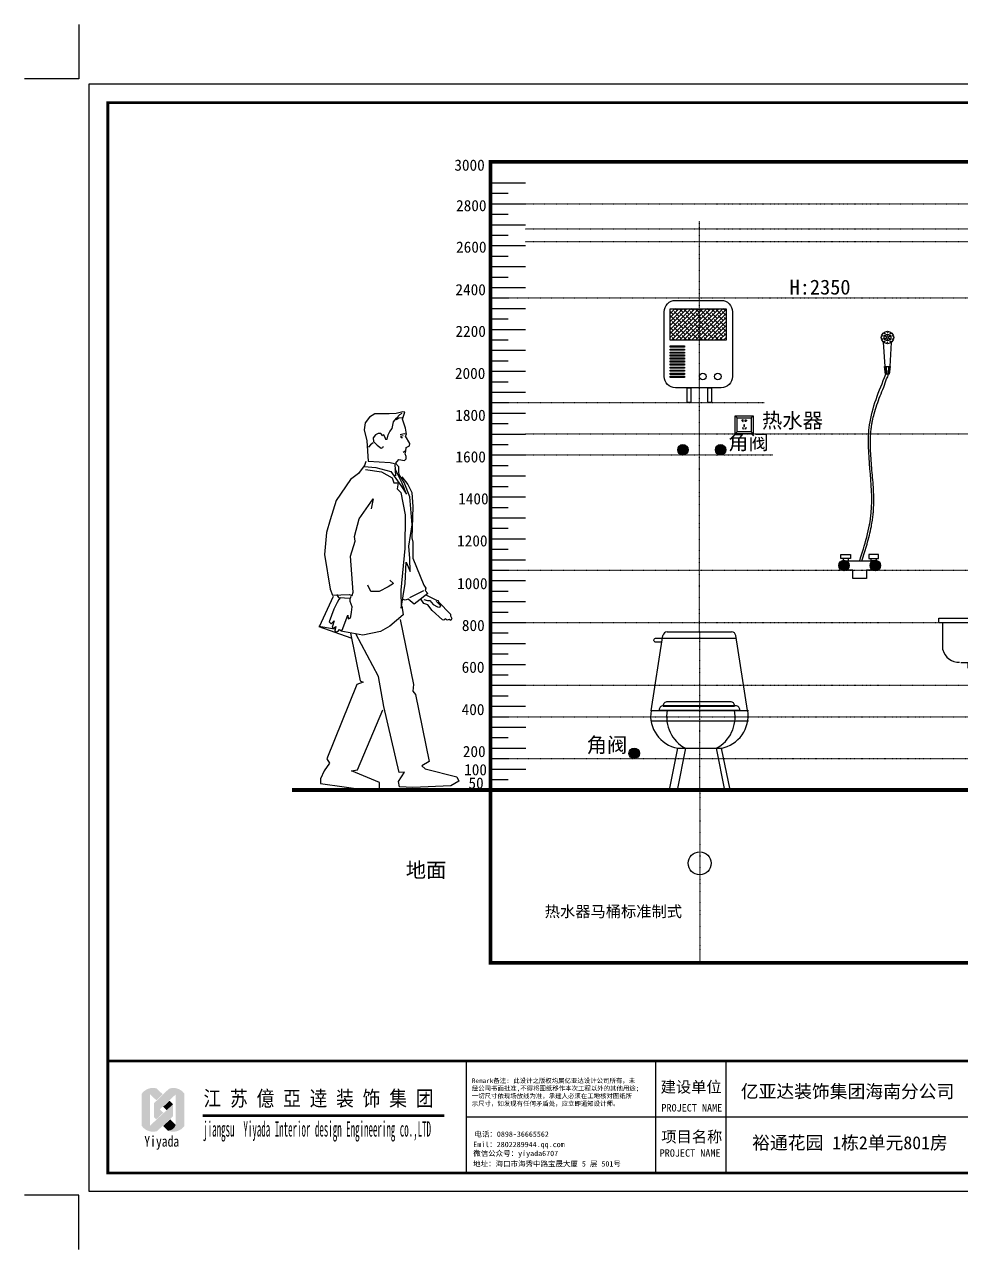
# Model space of a CAD drawing. Header units: millimetres. Extents: x 39175 to 443077, y -41362 to 75939.
# Drawn here: x 208680 to 226280, y 45587 to 68580 of the extents above; entities that cross this region are included whole.
import ezdxf

# ---------------------------------------------------------------- set-up
doc = ezdxf.new("R2010")
doc.units = ezdxf.units.MM
doc.linetypes.add('ACAD_ISO03W100', pattern=[30, 12, -18])
doc.linetypes.add('HIDDEN', pattern=[9.525, 6.35, -3.175])
for name, color, linetype in [('0-01图框模板说明', 2, 'Continuous'), ('0-02图框细线', 136, 'Continuous'), ('06其他', 8, 'Continuous'), ('TK', 1, 'Continuous')]:
    doc.layers.add(name, color=color, linetype=linetype)
doc.layers.add('Z not print', color=8, linetype='Continuous', plot=False)
doc.styles.add('H1', font='')
doc.styles.get("Standard").update_dxf_attribs({"font": ''})
doc.styles.add('黑体', font='simhei.ttf')
doc.styles.get('H1').set_extended_font_data('SimSun')
doc.styles.get('Standard').set_extended_font_data('NSimSun')

# ---------------------------------------------------------------- blocks, each defined once
blk = doc.blocks.new('hgggg')
at = {"layer": '06其他', "linetype": 'ByBlock'}
h = blk.add_hatch(color=7, dxfattribs=at)
h.set_gradient(color1=(255, 241, 220), color2=(255, 110, 0), rotation=45, tint=1, name='HEMISPHERICAL')
h.paths.add_polyline_path([(3236.45, 404.6), (3236.45, 404.49, -0.16489), (3238.73, 404.49), (3240.42, 402.87), (3242.1, 404.5), (3240.44, 406.09, 0.313173)])
h = blk.add_hatch(color=20, dxfattribs=at)
h.set_gradient(color1=(255, 63, 0), color2=(253, 236, 196), tint=1, name='HEMISPHERICAL')
h.paths.add_polyline_path([(3236.45, 396.06, 0.322561), (3240.57, 394.61, -0.167756), (3238.73, 396.1), (3238.73, 404.49, 0.16489), (3236.45, 404.49)])
h = blk.add_hatch(color=16, dxfattribs=at)
h.set_gradient(color1=(127, 0, 0), color2=(204, 0, 0), rotation=135, tint=1, name='INVHEMISPHERICAL')
h.paths.add_polyline_path([(3239.73, 402.05), (3241.33, 400.45), (3245.63, 404.5, -0.337042), (3247.93, 404.67, 0.33371), (3243.79, 405.98)])
h = blk.add_hatch(color=1, dxfattribs=at)
h.set_gradient(color1=(255, 0, 0), color2=(255, 127, 0), tint=1, name='INVHEMISPHERICAL')
h.paths.add_polyline_path([(3247.93, 404.67, 0.339601), (3245.61, 404.49), (3245.61, 396.3, -0.318809), (3243.51, 394.73, 0.343219), (3247.93, 395.99)])
h = blk.add_hatch(color=20, dxfattribs=at)
h.set_gradient(color1=(255, 63, 0), color2=(253, 236, 196), rotation=45, tint=1)
h.paths.add_polyline_path([(3238.73, 396.1, 0.167756), (3240.57, 394.61), (3244.88, 398.63), (3244.88, 401.83)])
h = blk.add_hatch(color=18, dxfattribs=at)
h.set_gradient(color1=(76, 0, 0), color2=(127, 0, 0), rotation=45, tint=1, name='CURVED')
h.paths.add_polyline_path([(3239.73, 402.05), (3239.73, 398.39), (3240.37, 397.77), (3242.25, 399.53)])
h = blk.add_hatch(color=11, dxfattribs=at)
h.set_gradient(color1=(254, 140, 88), color2=(97, 0, 2), rotation=45, tint=1, name='HEMISPHERICAL')
h.paths.add_polyline_path([(3242.22, 401.14), (3243.16, 400.23), (3244.88, 401.83), (3243.92, 402.75)])
h = blk.add_hatch(color=16, dxfattribs=at)
h.set_gradient(color1=(127, 0, 0), color2=(204, 0, 0), rotation=45, tint=1, name='CURVED')
h.paths.add_polyline_path([(3245.61, 396.3), (3244.1, 397.75), (3242.21, 395.99), (3243.51, 394.73, 0.318809)])
at = {"layer": '0-01图框模板说明', "color": 2, "const_width": 0.724}
blk.add_lwpolyline([(3637.38, 670.41), (3637.38, 383.41), (3227.38, 383.41), (3227.38, 670.41)], close=True, dxfattribs=at)
blk.add_lwpolyline([(3637.38, 413.41), (3227.33, 413.41)], dxfattribs=at)
at = {"layer": '0-02图框细线'}
for p, q in [((3323.65, 383.41), (3323.65, 413.41)), ((3374.42, 383.24), (3374.42, 413.41)), ((3393.31, 383.24), (3393.31, 413.41)), ((3323.65, 398.41), (3637.38, 398.41))]:
    blk.add_line(p, q, dxfattribs=at)
blk.add_lwpolyline([(3642.38, 675.41), (3642.38, 378.41), (3222.38, 378.41), (3222.38, 675.41)], close=True, dxfattribs=at)
at = {"layer": '0-02图框细线', "ltscale": 0.2, "const_width": 0.666}
blk.add_lwpolyline([(3252.82, 398.77), (3317.66, 398.77)], dxfattribs=at)
at = {"layer": 'Z not print', "color": 5}
for points in [[(3219.62, 691.34), (3219.62, 676.74), (3205.02, 676.74)], [(3219.62, 362.88), (3219.62, 377.48), (3205.02, 377.48)]]:
    blk.add_lwpolyline(points, dxfattribs=at)
at = {"layer": '0-02图框细线'}
for s, insert, char_height, attachment_point in [('{\\fSimHei|b0|i0|c134|p2;Remark备注: 此设计之版权均属亿亚达设计公司所有，未\\P经公司书面批准,不得将图纸移作本次工程以外的其他用途;\\P一切尺寸依现场放线为准，承建人必须在工地核对图纸所\\P示尺寸，如发现有任何矛盾处，应立即通知设计师。}', (3325.04, 401.2), 1.2293, 7), ('{\\fSimSun|b0|i0|c134|p2;建设单位}', (3375.72, 406.29), 3, 4), ('{\\fSimSun|b0|i0|c134|p2;PROJECT NAME}', (3375.92, 400.86), 2, 4), ('{\\fSimSun|b0|i0|c134|p2;电话：0898-36665562  }', (3325.75, 393.73), 1.4341, 4), ('{\\fSimSun|b0|i0|c134|p2;项目名称}', (3375.89, 392.95), 3, 4), ('{\\fSimSun|b0|i0|c134|p2;Emil：2802289944.qq.com}', (3325.43, 390.84), 1.4341, 4), ('{\\fSimSun|b0|i0|c134|p2;微信公众号：yiyada6707}', (3325.43, 388.43), 1.4341, 4), ('{\\fSimSun|b0|i0|c134|p2;PROJECT NAME}', (3375.46, 388.74), 2, 4), ('{\\fSimSun|b0|i0|c134|p2;地址：海口市海秀中路宝晟大厦 5 层 501号}', (3325.41, 385.76), 1.4341, 4)]:
    blk.add_mtext(s, dxfattribs=dict(at, insert=insert, char_height=char_height, attachment_point=attachment_point))
at = {"layer": '0-02图框细线', "attachment_point": 5, "style": '黑体'}
for s, insert, char_height in [('亿亚达装饰集团海南分公司', (3425.87, 405.07), 3.5), ('{\\fSimSun|b0|i0|c134|p2;\\H0.875x;裕通花园 1栋2单元801房\\H1.143x; }', (3426.52, 391.31), 4)]:
    blk.add_mtext(s, dxfattribs=dict(at, insert=insert, char_height=char_height))
at = {"layer": 'TK', "color": 150, "style": 'H1'}
for s, height, width, p in [('江 苏 億 亞 逹 装 饰 集 团', 4.0976, 0.85, (3253.05, 401.34)), ('jiangsu  Yiyada Interior design Engineering co.,LTD', 4.0976, 0.43, (3252.98, 393.15)), ('Yiyada ', 2.868, 0.8, (3237.17, 390.46))]:
    blk.add_text(s, height=height, dxfattribs=dict(at, width=width)).set_placement(p)
blk = doc.blocks.new('A$C30806791')
for p, q in [((1.7, 377.6), (58.7, 738.3)), ((56.5, 724.6), (408.9, 724.6)), ((78.5, 755.1), (387, 755.1)), ((463.5, 379.5), (406.8, 738.3)), ((1.7, 380.1), (466.7, 380.1)), ((1.7, 330.1), (466.7, 330.1)), ((89.2, 0.1), (129.5, 199.5)), ((126.3, 200.1), (341.8, 200.1)), ((166.3, 199.5), (126.8, 0)), ((313.5, 199.5), (352.9, 0)), ((379.2, 0.1), (338.9, 199.5)), ((89.2, 0.1), (379.2, 0.1))]:
    blk.add_line(p, q)
blk.add_lwpolyline([(53.6, 706.2), (23.3, 706.2, -0.414214), (15.3, 714.2), (15.3, 716.6, -0.414214), (23.3, 724.6), (56.5, 724.6)], format="xyb")
for points in [[(59.4, 400.6), (401.2, 400.6), (401.2, 401.6, 0.414214), (381.2, 421.6), (79.4, 421.6, 0.414214), (59.4, 401.6)], [(40.1, 380.7), (426.5, 380.7), (426.5, 381.7, 0.414214), (406.5, 401.7), (60.1, 401.7, 0.414214), (40.1, 381.7)]]:
    blk.add_lwpolyline(points, format="xyb", close=True)
for centre, radius, start, end in [((78.5, 735.1), 20, 90, 171.01483), ((387, 735.1), 20, 8.98517, 90), ((157.9, 355.1), 158.2, 170.90722, 259.64507), ((244.3, 348.2), 168, 168.8701, 242.30961), ((235.4, 348.2), 168, 297.69039, 11.1299), ((307.3, 354.5), 158.2, 280.35493, 9.09278)]:
    blk.add_arc(centre, radius, start, end)
blk = doc.blocks.new('A$C139C064E')
h = blk.add_hatch()
h.set_pattern_fill('ANSI38', color=256, scale=108, style=0)
h.set_pattern_definition([(45, (26177.623, 64587.596), (-9.5459415, 9.5459415), []), (135, (26177.623, 64587.596), (-28.6378246, 9.5459415), [33.75, -20.25])])
h.paths.add_polyline_path([(295.3, 298.5), (295.3, 448.8), (27.9, 448.8), (27.9, 298.5)])
blk.add_lwpolyline([(54, 488.3), (272.2, 488.3, -0.414214), (326.2, 434.3), (326.2, 124.8, -0.414214), (272.2, 70.8), (54, 70.8, -0.414214), (0, 124.8), (0, 434.3, -0.414214)], format="xyb", close=True)
for points in [[(27.9, 448.8), (295.3, 448.8), (295.3, 298.5), (27.9, 298.5)], [(27.9, 270.7), (96.6, 270.7), (96.6, 264.9), (27.9, 264.9)], [(27.9, 256.1), (96.6, 256.1), (96.6, 250.3), (27.9, 250.3)], [(27.9, 241.6), (96.6, 241.6), (96.6, 235.7), (27.9, 235.7)], [(27.9, 228.4), (96.6, 228.4), (96.6, 222.6), (27.9, 222.6)], [(27.9, 213.8), (96.6, 213.8), (96.6, 208), (27.9, 208)], [(27.9, 199.2), (96.6, 199.2), (96.6, 193.4), (27.9, 193.4)], [(27.9, 184.6), (96.6, 184.6), (96.6, 178.8), (27.9, 178.8)], [(27.9, 170), (96.6, 170), (96.6, 164.2), (27.9, 164.2)], [(27.9, 155.4), (96.6, 155.4), (96.6, 149.6), (27.9, 149.6)], [(27.9, 140.8), (96.6, 140.8), (96.6, 135), (27.9, 135)], [(27.9, 126.2), (96.6, 126.2), (96.6, 120.4), (27.9, 120.4)], [(109.4, 71.5), (127.3, 71.5), (127.3, 0), (109.4, 0)], [(208.6, 71.5), (226.4, 71.5), (226.4, 0), (208.6, 0)]]:
    blk.add_lwpolyline(points, close=True)
for centre in [(184.3, 124.8), (255.9, 124.8)]:
    blk.add_circle(centre, 16.1)
blk = doc.blocks.new('jf1')
blk.add_hatch(color=8).paths.add_polyline_path([(15143.4, 1395.7, 1), (15093.4, 1395.7, 1)])
at = {"color": 0}
blk.add_circle((15118.4, 1395.7), 25, dxfattribs=at)
at = {"color": 8}
blk.add_circle((15118.4, 1395.7), 12.5, dxfattribs=at)
blk = doc.blocks.new('cz')
for p, q in [((8288.1, 829.1), (8278.1, 839.1)), ((8354.1, 829.1), (8364.1, 839.1)), ((8288.1, 763.1), (8278.1, 753.1)), ((8354.1, 763.1), (8364.1, 753.1))]:
    blk.add_line(p, q)
for points in [[(8278.1, 839.1), (8364.1, 839.1), (8364.1, 753.1), (8278.1, 753.1)], [(8314.9, 783), (8313, 782), (8316.6, 775.5), (8318.4, 776.6)], [(8322.7, 796.2), (8320.6, 796.2), (8320.6, 788.8), (8322.7, 788.8)], [(8329.4, 782.9), (8331.2, 781.8), (8327.6, 775.4), (8325.8, 776.4)]]:
    blk.add_lwpolyline(points, close=True)
at = {"color": 8}
blk.add_lwpolyline([(8288.1, 829.1), (8354.1, 829.1), (8354.1, 763.1), (8288.1, 763.1)], close=True, dxfattribs=at)
for points in [[(8314.7, 814.7), (8314.7, 812.9), (8316.8, 812.9), (8316.8, 820.2), (8314.7, 820.2), (8314.7, 819.2)], [(8328.9, 814.9), (8328.9, 813), (8326.8, 813), (8326.8, 820.4), (8328.9, 820.4), (8328.9, 819.3)]]:
    blk.add_lwpolyline(points)
for points in [[(8314.7, 819.2), (8310.8, 818.6), (8311.1, 815), (8314.7, 814.7)], [(8328.9, 819.3), (8332.8, 818.8), (8332.4, 815.2), (8328.9, 814.9)]]:
    blk.add_spline(points, degree=3)
blk = doc.blocks.new('花洒')
for p, q in [((-6.9, 0), (-9.6, 36.2)), ((-5, 36.2), (-4.2, 0)), ((5, 36.2), (4.2, 0)), ((6.9, 0), (9.6, 36.2))]:
    blk.add_line(p, q)
for points in [[(-10.4, 36.2), (-18.1, 152.5)], [(18.8, 151.6), (11.2, 36.2)]]:
    blk.add_lwpolyline(points)
blk.add_lwpolyline([(-14, 36.2), (14, 36.2), (9, 0), (-9, 0)], close=True)
for centre, radius in [((0.9, 175.5), 29.9), ((-21.1, 183), 1.16), ((0.9, 175.5), 15.3), ((-12.5, 194.5), 1.16), ((-7.4, 180.7), 1.16), ((0.9, 175.5), 5.33), ((1.2, 198.8), 1.16), ((1.2, 185.4), 1.16), ((9.6, 180.2), 1.16), ((14.8, 194.2), 1.16), ((23.1, 182.4), 1.16), ((-21.3, 168.6), 1.16), ((-13, 156.9), 1.16), ((-7.7, 170.9), 1.16), ((0.6, 165.7), 1.16), ((0.6, 152.3), 1.16), ((9.3, 170.3), 1.16), ((14.4, 156.5), 1.16), ((23, 168), 1.16)]:
    blk.add_circle(centre, radius)
blk = doc.blocks.new('A$C56893ABB')
for points in [[(56.9, 94.5), (10.3, 94.5), (10.3, 115), (56.9, 115)], [(143.8, 94.5), (190.5, 94.5), (190.5, 115), (143.8, 115)], [(179.6, 83.5), (154.7, 83.5), (154.7, 94.5), (179.6, 94.5)]]:
    blk.add_lwpolyline(points, close=True)
for points in [[(37.4, 83.5), (46.1, 83.5), (46.1, 94.5), (21.2, 94.5), (21.2, 86.5)], [(37.4, 83.5), (179.6, 83.5), (179.6, 73.4)], [(67.4, 83.5), (133.4, 83.5)], [(67.4, 39.6), (36.4, 39.6)], [(133.4, 39.6), (133.4, 0), (67.4, 0), (67.4, 39.6)], [(179.6, 50.2), (179.6, 39.6), (133.4, 39.6)]]:
    blk.add_lwpolyline(points)
blk.add_spline([(100.4, 83.5), (155.3, 313.8), (147.6, 733.1), (225.4, 974.9)], degree=3)
blk.add_open_spline([(110.9, 83.5), (119.3, 110.3), (127.7, 137.1), (143.3, 192), (150.5, 220.2), (157.9, 258.4), (159.6, 268.1), (162.2, 285.8), (163.3, 293.7), (164.8, 308), (165.4, 314.3), (166.4, 327), (166.7, 333.3), (167.6, 352.3), (167.8, 365), (167.4, 408.6), (165.4, 439.5), (160.5, 501.1), (157.5, 531.8), (152.9, 592.7), (151.3, 622.9), (151.7, 664.8), (152.1, 676.9), (153.5, 698.2), (154.3, 707.5), (156.2, 722.7), (157, 728.5), (158.9, 740.3), (159.9, 746.1), (163.5, 763.7), (166.2, 775.3), (177.1, 815.2), (187, 843.3), (209.2, 899.4), (221.6, 927.3), (230, 958.2), (239, 966), (236.5, 975.4)], degree=3, knots=[3.118725, 3.118725, 3.118725, 3.118725, 86.260656, 86.260656, 172.521312, 172.521312, 201.760812, 201.760812, 225.586429, 225.586429, 244.373943, 244.373943, 263.161457, 263.161457, 300.736484, 300.736484, 391.948759, 391.948759, 483.161034, 483.161034, 574.373309, 574.373309, 611.506796, 611.506796, 640.510388, 640.510388, 659.067855, 659.067855, 677.625322, 677.625322, 714.740257, 714.740257, 805.180791, 805.180791, 895.621324, 895.621324, 912.746978, 912.746978, 912.746978, 912.746978])
for name, p in [('花洒', (232.3, 975.4)), ('jf1', (-15093.4, -1333.9)), ('jf1', (-14943.4, -1333.9))]:
    blk.add_blockref(name, p)
blk = doc.blocks.new('A$C5E6C3D7D')
for p, q in [((168.4, 345.7), (168.4, 319.6)), ((168.4, 326.4), (188.7, 326.4)), ((168.4, 319.6), (188.7, 319.6)), ((188.7, 319.6), (188.7, 336.5)), ((364.8, 328.8), (364.6, 335.5)), ((0, 236.6), (752.6, 236.6)), ((247.5, 247.3), (247.5, 236.6)), ((376.1, 247.3), (247.5, 247.3)), ((291.7, 262), (278.3, 262)), ((291.7, 250.2), (291.7, 262)), ((324, 250.2), (291.7, 250.2)), ((324, 291.4), (301.4, 291.4)), ((309.3, 250.2), (309.3, 262)), ((324, 262), (324, 250.2)), ((337.4, 262), (324, 262)), ((376.1, 236.6), (376.1, 247.3)), ((0, 216.6), (752.6, 216.6)), ((19.7, 86.8), (19.7, 218.3)), ((294.5, 85), (294.5, 216.6)), ((735.2, 83.2), (735.2, 214.8)), ((105.9, 25), (204.5, 25)), ((139.4, 25), (139.4, 0)), ((139.4, 0), (185, 0)), ((185, 25), (185, 0)), ((354.5, 25), (694.5, 25)), ((502.5, 25), (502.5, 0)), ((502.5, 0), (542.6, 0)), ((542.6, 25), (542.6, 0))]:
    blk.add_line(p, q)
at = {"color": 8, "linetype": 'HIDDEN', "ltscale": 100}
for p, q in [((0, 216.6), (0, 236.6)), ((752.6, 236.6), (752.6, 216.6))]:
    blk.add_line(p, q, dxfattribs=at)
for centre, radius, start, end in [((174.4, 170.4), 175.4, 31.4721, 91.95206), ((175.2, 176.8), 158.9, 32.43108, 85.12115), ((166.3, 191.9), 143.6, 29.20428, 81.01761), ((306.9, 306.1), 21.2, 136.02593, 180.35303), ((343.8, 250.7), 87.3, 76.17384, 126.61657), ((345, 263.9), 67.8, 73.05225, 128.1776), ((354.8, 271.7), 57.9, 80.04978, 122.10091), ((308.8, 306.1), 21.2, 316.02593, 43.97407), ((347.5, 248.3), 70.5, 156.78139, 180.81043), ((268.2, 248.3), 70.5, 359.18957, 37.68033), ((97.1, 106.6), 79.9, 194.39982, 271.86038), ((247, 70.6), 45.8, 274.34037, 18.27949), ((354.5, 85), 60, 180, 270), ((675.2, 83.2), 60, 270, 0)]:
    blk.add_arc(centre, radius, start, end)

msp = doc.modelspace()

# ---------------------------------------------------------------- linework, layer by layer
at = {"layer": '0-02图框细线'}
for p, q in [((217435.3, 65608.5), (218090.3, 65608.5)), ((217435.3, 65412), (217762.8, 65412)), ((217435.3, 65215.5), (218090.3, 65215.5)), ((217435.3, 65019), (217762.8, 65019)), ((217435.3, 64822.5), (218090.3, 64822.5)), ((217435.3, 64626), (217762.8, 64626)), ((217435.3, 64429.5), (218090.3, 64429.5)), ((217435.3, 64233), (217762.8, 64233)), ((217435.3, 64036.5), (218090.3, 64036.5)), ((217435.3, 63840), (217762.8, 63840)), ((217435.3, 63643.5), (218090.3, 63643.5)), ((217435.3, 63447), (217762.8, 63447)), ((217435.3, 63250.5), (218090.3, 63250.5)), ((217435.3, 63054), (217762.8, 63054)), ((217435.3, 62857.5), (218090.3, 62857.5)), ((217435.3, 62661), (217762.8, 62661)), ((217435.3, 62464.5), (218090.3, 62464.5)), ((217435.3, 62268), (217762.8, 62268)), ((217435.3, 62071.5), (218090.3, 62071.5)), ((217435.3, 61875), (217762.8, 61875)), ((217435.3, 61678.5), (218090.3, 61678.5)), ((217435.3, 61482), (217762.8, 61482)), ((217435.3, 61285.5), (218090.3, 61285.5)), ((217435.3, 61089), (217762.8, 61089)), ((217435.3, 60892.5), (218090.3, 60892.5)), ((217435.3, 60696), (217762.8, 60696)), ((217435.3, 60499.5), (218090.3, 60499.5)), ((215635.7, 60325), (215648.6, 60106)), ((217435.3, 60303), (217762.8, 60303)), ((215648.6, 60106), (215614.3, 60118.9)), ((217435.3, 60106.5), (218090.3, 60106.5)), ((217435.3, 59910.1), (217762.8, 59910.1)), ((217435.3, 59713.6), (218090.3, 59713.6)), ((217435.3, 59517.1), (217762.8, 59517.1)), ((217435.3, 59320.6), (218090.3, 59320.6)), ((217435.3, 59124.1), (217762.8, 59124.1)), ((217435.3, 58927.6), (218090.3, 58927.6)), ((217435.3, 58731.1), (217762.8, 58731.1)), ((217435.3, 58534.6), (218090.3, 58534.6)), ((217435.3, 58338.1), (217762.8, 58338.1)), ((215916, 57822.4), (216179.5, 57954.1)), ((217435.3, 58141.6), (218090.3, 58141.6)), ((217435.3, 57945.1), (217762.8, 57945.1)), ((217435.3, 57748.6), (218090.3, 57748.6)), ((217435.3, 57552.1), (217762.8, 57552.1)), ((217435.3, 57355.6), (218090.3, 57355.6)), ((217435.3, 57159.1), (217762.8, 57159.1)), ((217435.3, 56962.6), (218090.3, 56962.6)), ((217435.3, 56766.1), (217762.8, 56766.1)), ((217435.3, 56569.6), (218090.3, 56569.6)), ((217435.3, 56373.1), (217762.8, 56373.1)), ((217435.3, 56176.6), (218090.3, 56176.6)), ((217435.3, 55980.1), (217762.8, 55980.1)), ((217435.3, 55783.6), (218089.4, 55783.6)), ((217435.3, 55587.1), (217762.8, 55587.1)), ((217435.3, 55390.6), (218095.3, 55390.6)), ((217435.3, 55194.1), (217762.8, 55194.1)), ((217435.3, 54997.6), (218095.3, 54997.6)), ((217435.3, 54801.1), (217762.8, 54801.1)), ((217435.3, 54604.6), (218095.3, 54604.6)), ((217435.3, 54408.1), (217762.8, 54408.1)), ((221362.3, 54212.1), (221362.3, 54211.6))]:
    msp.add_line(p, q, dxfattribs=at)
at = {"layer": '0-02图框细线', "linetype": 'ACAD_ISO03W100', "ltscale": 0.3}
for p, q in [((218090.3, 65215.5), (233155.2, 65215.5)), ((221356.6, 57179.3), (221356.6, 64887.8)), ((218090.3, 64742.7), (233155.2, 64742.7)), ((218090.3, 64506.9), (233155.2, 64506.9)), ((217762.8, 63447), (233155.2, 63447)), ((217762.8, 61482), (222577.5, 61482)), ((218090.3, 60895.3), (232043, 60895.3)), ((218090.3, 60499.5), (222735.4, 60499.5)), ((217762.8, 58338.1), (233155.2, 58338.1)), ((218090.3, 57355.6), (233155.2, 57355.6)), ((221356.6, 57179.3), (221356.6, 54211.6)), ((218090.3, 56176.6), (233155.2, 56176.6)), ((217762.8, 55587.1), (233155.2, 55587.1)), ((217762.8, 54801.1), (233155.2, 54801.1)), ((233155.2, 54211.6), (217435.3, 54211.6)), ((221362.3, 54212.1), (221362.3, 50967.9))]:
    msp.add_line(p, q, dxfattribs=at)
at = {"layer": '0-02图框细线', "color": 8, "ltscale": 0.8, "const_width": 70}
msp.add_lwpolyline([(217435.3, 66001.5), (233155.2, 66001.5), (233155.2, 54211.6), (217435.3, 54211.6)], close=True, dxfattribs=at)
at = {"layer": '0-02图框细线'}
for points in [[(215648.6, 60337.9), (215708.8, 60415.2), (215816.2, 60398), (215846.3, 60428), (215850.6, 60471), (215833.4, 60522.5), (215842, 60569.7), (215846.3, 60642.7), (215910.8, 60668.5), (215915.1, 60715.7), (215837.7, 60853.1), (215854.9, 60887.4), (215837.7, 61003.4), (215777.5, 61170.8), (215824.8, 61303.9), (215786.1, 61312.5), (215661.5, 61278.1), (215528.3, 61273.9), (215257.6, 61273.9), (215163.1, 61209.5), (215081.4, 61102.1), (215059.9, 60969), (215111.5, 60767.2), (215133, 60385.1), (215545.5, 60359.3), (215631.4, 60342.2)], [(215416.6, 60887.4), (215451, 60835.9), (215463.9, 60797.3), (215489.6, 60797.3), (215511.1, 60878.9), (215541.2, 60943.3), (215584.2, 60999.1), (215610, 61123.6), (215665.8, 61188), (215730.3, 61261), (215773.2, 61282.4)], [(215773.2, 61196.6), (215713.1, 61188), (215661.5, 61157.9)], [(215231.8, 60728.6), (215180.2, 60689.9), (215141.6, 60647), (215124.4, 60651.3)], [(215412.3, 60857.4), (215373.6, 60900.3), (215322, 60904.6), (215270.5, 60878.9), (215227.5, 60823), (215236.1, 60750.1), (215304.9, 60681.4), (215377.9, 60629.8), (215408, 60638.4), (215425.2, 60664.2)], [(215846.3, 60891.7), (215811.9, 60896), (215734.6, 60878.9)], [(215790.4, 60857.4), (215743.2, 60848.8), (215773.2, 60818.7), (215781.8, 60831.6)], [(215833.4, 60569.7), (215794.7, 60548.3)], [(215059.4, 60295.9), (214955.9, 60154.8), (214805.3, 60041.9), (214532.3, 59646.9), (214419.3, 59280.2), (214353.5, 59045), (214315.8, 58631.2), (214419.3, 57982.3), (214466.4, 57869.5), (214777, 57878.9), (214833.5, 57860), (214852.3, 57925.9), (214805.3, 58603), (214890, 58885.2), (214880.6, 58969.8), (214965.3, 59299), (215228.8, 59675.2), (215191.2, 59487.1)], [(215094.3, 60376.5), (215059.9, 60286.4), (215279.1, 60264.9), (215558.4, 60187.6), (215751.8, 59930), (215854.9, 59766.9), (215773.2, 59968.6), (215691.6, 60131.8), (215644.3, 60239.1)], [(215087.7, 60230), (215388.9, 60183), (215586.5, 60070.2), (215614.8, 59976.1), (215699.5, 59976.1), (215680.7, 59863.2), (215746.5, 59797.4), (215831.3, 59374.2), (215821.8, 58744.1), (215746.5, 57963.5), (215756, 57624.9), (215831.3, 58085.8), (215850.1, 58490.2), (215925.4, 58311.5), (215916, 58556), (215897.1, 58791.1), (215963, 59186.1), (215916, 59712.8), (215812.4, 59985.5), (215718.3, 60136), (215708.9, 60183), (215708.9, 60277.1), (215643, 60352.3)], [(215765.4, 60089), (215878.3, 59947.9), (215953.6, 59797.4), (215972.4, 59524.7), (215953.6, 58941.6), (215972.4, 58866.4), (215972.4, 58565.4), (216179.5, 58057.5), (216217.2, 58001.1), (216207.8, 57954.1), (216254.8, 57897.7), (216000.7, 57700.2), (215887.7, 57794.2), (215831.3, 57775.4), (215793.6, 57784.8)], [(215545.3, 58151.2), (215609.6, 58087), (215513.2, 58022.8), (215344.5, 57934.5), (215183.8, 57934.5), (215127.5, 58054.9)], [(214219.8, 57282.2), (214482.4, 57852.8)], [(214615.8, 57823.6), (214582.5, 57790.3), (214553.3, 57732), (214490.8, 57602.9), (214403.2, 57365.5), (214432.4, 57336.3), (214449.1, 57336.3), (214494.9, 57386.3), (214461.6, 57265.5), (214486.6, 57248.8), (214528.3, 57278), (214511.6, 57198.9), (214540.8, 57182.2), (214574.1, 57190.5), (214595, 57223.8), (214615.8, 57211.3), (214645, 57211.3), (214753.4, 57490.4), (214761.7, 57423.8), (214795.1, 57436.3), (214807.6, 57465.4), (214820.1, 57548.7), (214832.6, 57648.7), (214795.1, 57752.8), (214795.1, 57815.3)], [(214541.7, 57878.9), (214579.4, 57822.4), (214805.3, 57813), (214814.7, 57850.6)], [(216229.1, 57869.4), (216420.8, 57777.8), (216450, 57769.5), (216458.3, 57744.5), (216679.3, 57511.2), (216679.3, 57477.9), (216708.5, 57427.9), (216687.6, 57394.6), (216654.3, 57411.3), (216620.9, 57398.8), (216579.2, 57423.8), (216558.4, 57398.8), (216529.2, 57402.9), (216337.5, 57582), (216254.1, 57686.2), (216183.2, 57711.2), (216129, 57790.3)], [(216183.2, 57790.3), (216249.9, 57769.5), (216295.8, 57769.5), (216358.3, 57690.3), (216437.5, 57648.7), (216479.2, 57644.5), (216500, 57665.3), (216475, 57690.3), (216425, 57740.3), (216420.8, 57757)], [(215766.4, 57665.3), (215791.4, 57498.7), (215541.3, 57286.3), (215366.2, 57186.4), (215036.9, 57119.7), (214620, 57190.5)], [(214503.3, 57232.2), (214211.5, 57282.2), (214811.8, 57065.6)], [(215736.9, 57412.3), (215984.8, 56193.5), (215974.9, 56064.6), (216024.5, 56005.2), (216282.4, 54746.7), (216143.5, 54667.4), (216203, 54608), (216798.1, 54459.3), (216837.8, 54380.1), (216689, 54290.9), (215974.9, 54261.1), (215727, 54271.1), (215707.1, 54370.1), (215816.2, 54548.5), (215717, 54538.6), (215429.4, 55777.3), (215330.2, 56342.1), (214903.8, 57144.8)], [(214804.6, 57154.7), (214983.1, 56262.8), (215042.6, 56233.1), (214923.6, 56193.5), (214358.3, 54796.2), (214407.9, 54717), (214308.7, 54568.3), (214239.3, 54419.7), (214239.3, 54330.5), (215131.9, 54211.6), (215350.1, 54221.5), (215350.1, 54350.3), (214824.4, 54568.3), (214933.5, 54588.2), (215409.6, 55717.8)]]:
    msp.add_lwpolyline(points, dxfattribs=at)
at = {"layer": '0-02图框细线', "color": 8, "ltscale": 0.8, "const_width": 70}
for points in [[(217435.3, 54211.6), (213705.6, 54211.6)], [(233155.2, 54211.6), (233155.6, 50967.9), (217435.3, 50967.9), (217435.3, 54211.6)]]:
    msp.add_lwpolyline(points, dxfattribs=at)
at = {"layer": '0-02图框细线'}
msp.add_circle((221362.3, 52836.1), 216.1, dxfattribs=at)

# ---------------------------------------------------------------- block references
for name, p, xscale, yscale, zscale in [('hgggg', (-15671.3, 20185.6), 70, 70, 70), ('A$C139C064E', (220696.7, 61482), 3.929968410040601, 3.929968409938738, 3.929968410047876), ('A$C56893ABB', (223973.9, 58182.5), 3.929968410040601, 3.929968409938738, 3.929968410047876), ('cz', (189495, 57935.8), 3.929968410040601, 3.929968409938738, 3.929968410047876), ('jf1', (161632.5, 55113.5), 3.929968410040601, 3.929968409938738, 3.929968410047876), ('jf1', (162340.8, 55113.5), 3.929968410040601, 3.929968409938738, 3.929968410047876), ('A$C5E6C3D7D', (225852, 56504.4), 3.929968410040601, 3.929968409938738, 3.929968410047876), ('A$C30806791', (220442, 54211.6), 3.929968410040601, 3.929968409938738, 3.929968410047876), ('jf1', (160717.6, 49414.3), 3.929968410040601, 3.929968409938738, 3.929968410047876)]:
    msp.add_blockref(name, p, dxfattribs=dict(at, xscale=xscale, yscale=yscale, zscale=zscale))

# ---------------------------------------------------------------- texts
at = {"layer": '0-02图框细线', "attachment_point": 1}
for s, insert, char_height, width in [('{\\fSimHei|b0|i0|c134|p2;3000}', (216753.8, 66045.5), 210, 1159.946), ('{\\fSimHei|b0|i0|c134|p2;2800}', (216787, 65285.6), 210, 1159.946), ('{\\fSimHei|b0|i0|c134|p2;2600}', (216787, 64507.1), 210, 1159.946), ('{\\fSimHei|b0|i0|c134|p2;2400}', (216774.7, 63707.7), 210, 1159.946), ('{\\fSimHei|b0|i0|c134|p2;H:2350}', (223051.8, 63791), 280, 2664.802), ('{\\fSimHei|b0|i0|c134|p2;2200}', (216775.1, 62926.2), 210, 1159.946), ('{\\fSimHei|b0|i0|c134|p2;2000}', (216765.1, 62136.7), 210, 1159.946), ('{\\fSimHei|b0|i0|c134|p2;1800}', (216771.8, 61350.7), 210, 1159.946), ('{\\fSimHei|b0|i0|c134|p2;热水器}', (222531.3, 61287.9), 280, 2664.802), ('{\\fSimHei|b0|i0|c134|p2;角阀}', (221896.7, 60879.2), 280, 2664.802), ('{\\fSimHei|b0|i0|c134|p2;1600}', (216775.1, 60569.7), 210, 1159.946), ('{\\fSimHei|b0|i0|c134|p2;1400}', (216826.2, 59783.4), 210, 1159.946), ('{\\fSimHei|b0|i0|c134|p2;1200}', (216806.3, 58993.7), 210, 1159.946), ('{\\fSimHei|b0|i0|c134|p2;1000}', (216806.3, 58191.4), 210, 1159.946), ('{\\fSimHei|b0|i0|c134|p2;800}', (216895.8, 57405.2), 210, 1159.946), ('{\\fSimHei|b0|i0|c134|p2;600}', (216891.4, 56620.8), 210, 1159.946), ('{\\fSimHei|b0|i0|c134|p2;400}', (216891.4, 55827.7), 210, 1159.946), ('{\\fSimHei|b0|i0|c134|p2;角阀}', (219239.3, 55197.3), 280, 2664.802), ('{\\fSimHei|b0|i0|c134|p2;200}', (216913.7, 55039.7), 210, 1159.946), ('{\\fSimHei|b0|i0|c134|p2;100}', (216938.4, 54697.8), 210, 1159.946), ('{\\fSimHei|b0|i0|c134|p2;50}', (217019.3, 54446.4), 210, 1159.946), ('{\\fSimHei|b0|i0|c134|p2;地面}', (215840.7, 52849.6), 280, 2664.802), ('{\\fSimHei|b0|i0|c134|p2;热水器马桶标准制式}', (218452.6, 52037.3), 210, 2849.901)]:
    msp.add_mtext(s, dxfattribs=dict(at, insert=insert, char_height=char_height, width=width))

doc.saveas('drawing.dxf')
